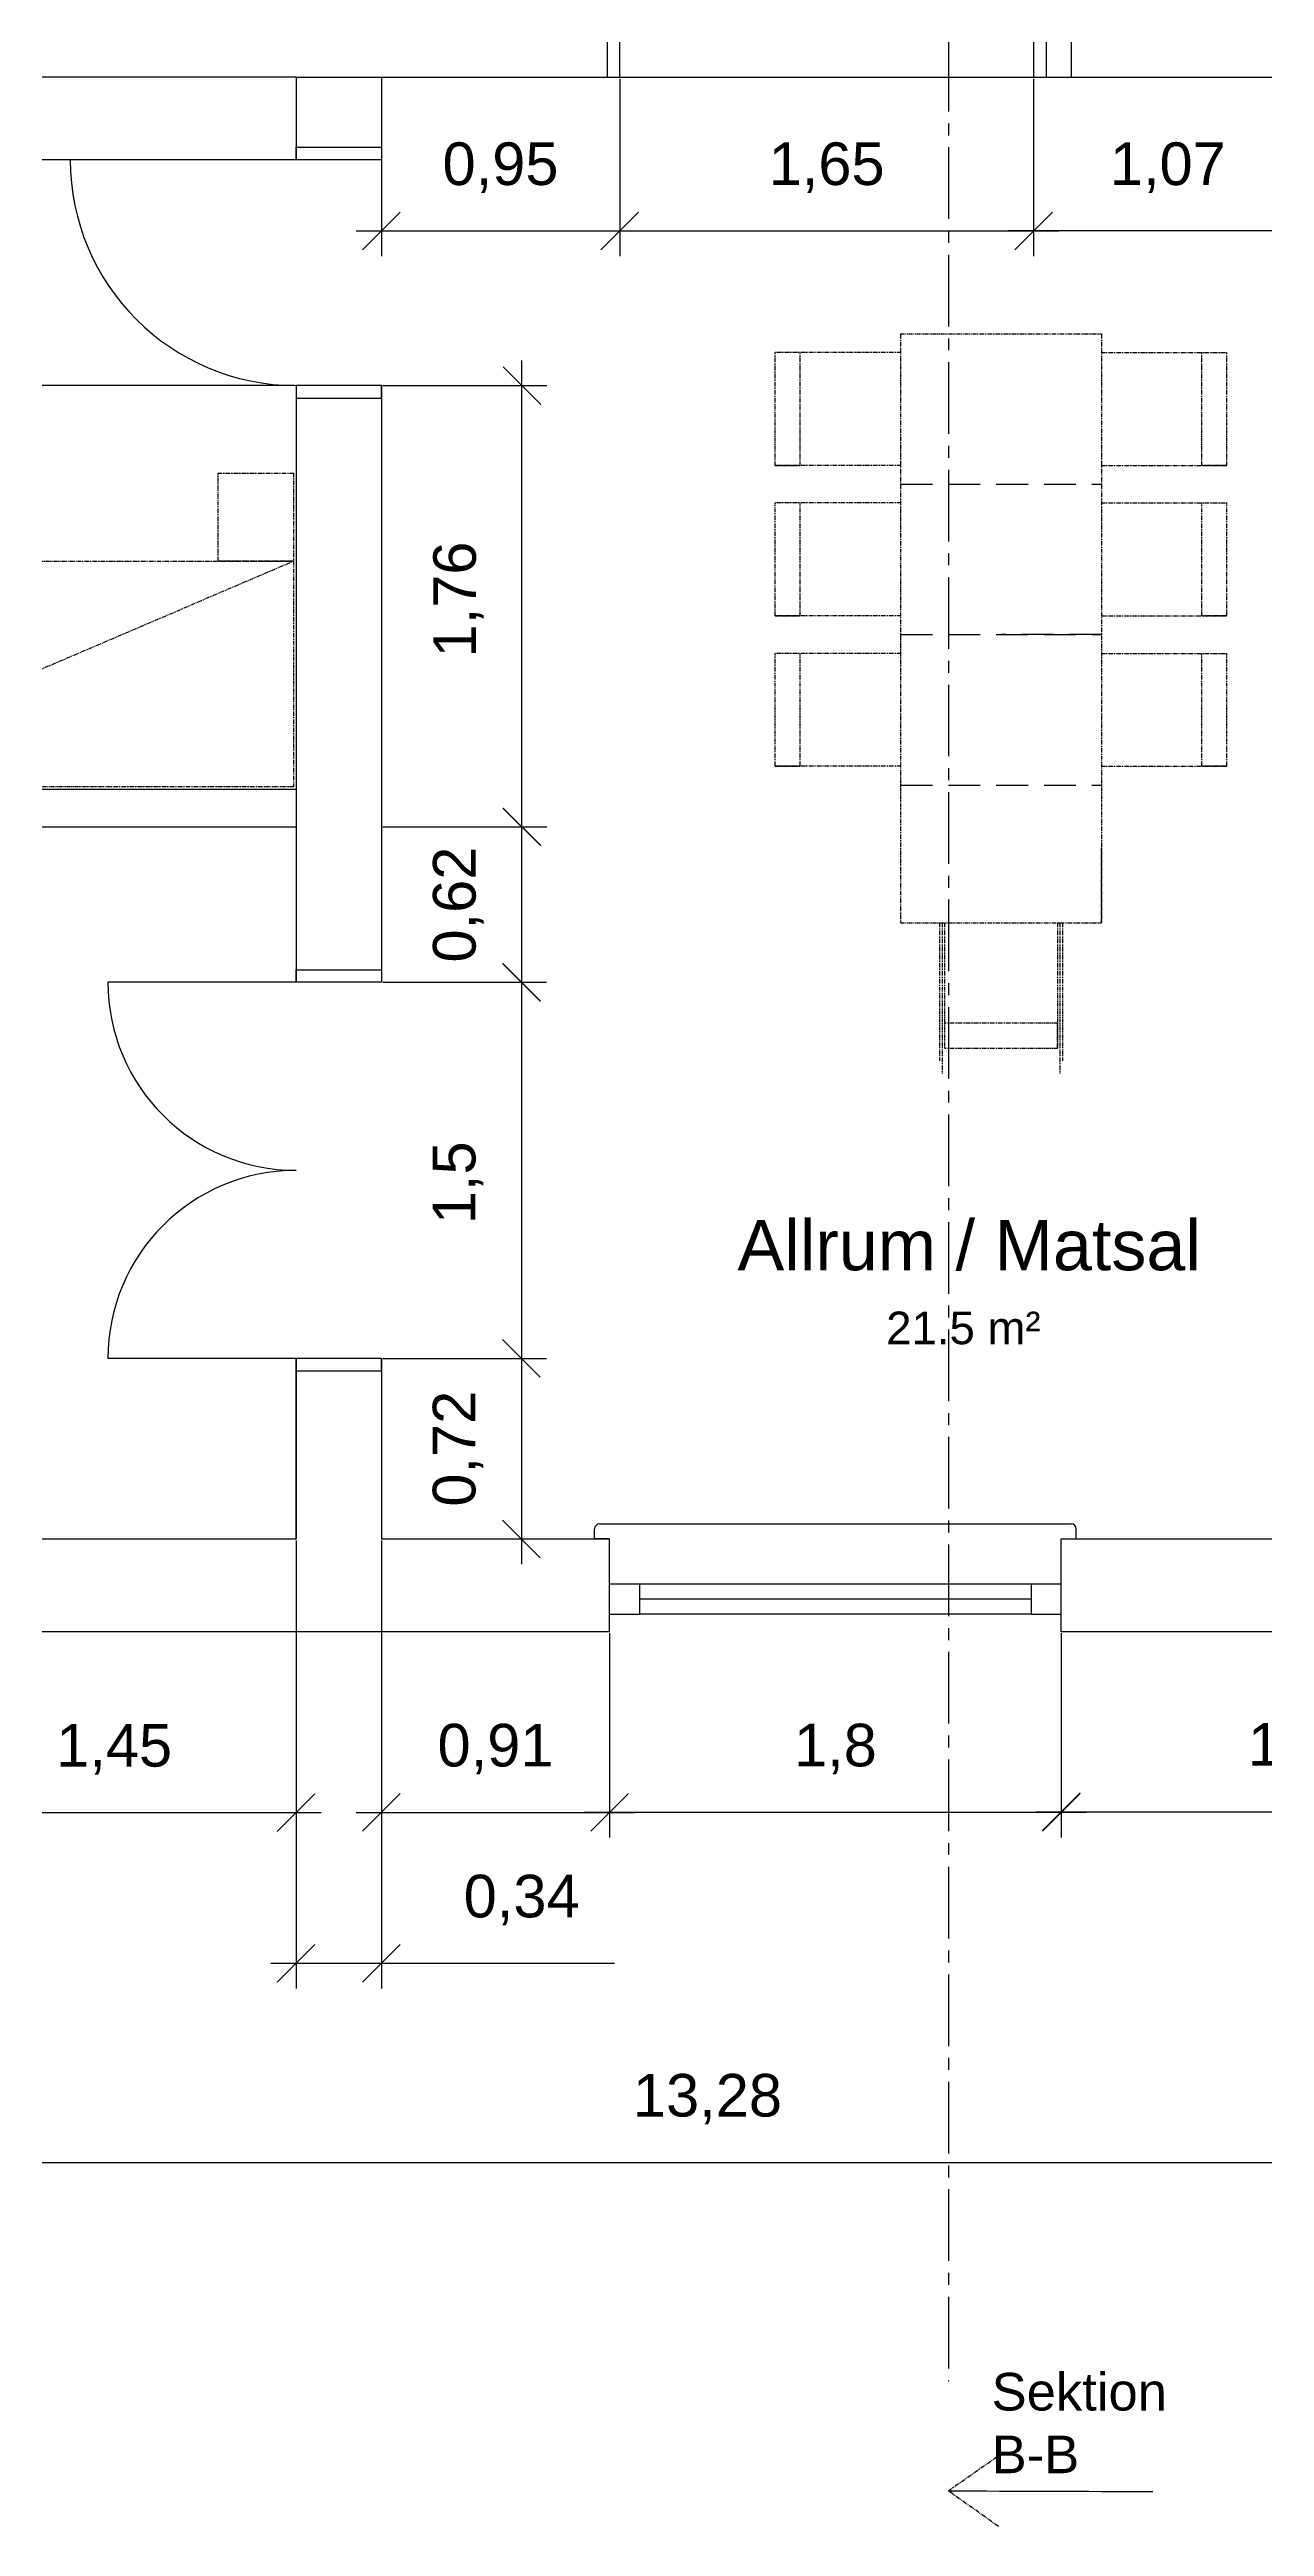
# Model space of a CAD drawing. Header units: millimetres. Extents: x -50011 to 90899, y -58634 to 31880.
# Drawn here: x 10956 to 15798, y 13006 to 22884 of the extents above; entities that cross this region are included whole.
import ezdxf

# ---------------------------------------------------------------- set-up
doc = ezdxf.new("R2010")
doc.units = ezdxf.units.MM
for name, pattern in [('ACAD_ISO02W100', [15, 12, -3]), ('CENTER2', [28.575, 19.05, -3.175, 3.175, -3.175]), ('DASHED', [19.05, 12.7, -6.35]), ('PHANTOM2', [31.75, 15.875, -3.175, 3.175, -3.175, 3.175, -3.175])]:
    doc.linetypes.add(name, pattern=pattern)
doc.layers.get('0').update_dxf_attribs({"color": 1})
for name, color, linetype in [('Grundritningar', 1, 'Continuous'), ('Mått', 4, 'Continuous'), ('Möbler', 4, 'PHANTOM2'), ('Rumsangivelser', 7, 'Continuous'), ('Rumsavdelare', 3, 'FENCELINE1'), ('Sektionsangivelser', 4, 'PHANTOM2')]:
    doc.layers.add(name, color=color, linetype=linetype)
doc.styles.get("Standard").update_dxf_attribs({"font": 'Arial.ttf', "height": 170})
doc.linetypes.add('FENCELINE1', pattern='A,6.35,-2.54,[133,ltypeshp.shx,S=2.54,R=0,X=-2.54,Y=0],-2.54,25.4', length=36.83)
doc.dimstyles.new('Egen dimension', dxfattribs={"dimscale": 10, "dimtxt": 2.5, "dimasz": 15, "dimexe": 10, "dimexo": 0.625, "dimgap": 15, "dimtad": 1, "dimlfac": 0.001, "dimtxsty": 'Standard', "dimblk": 'OBLIQUE', "dimblk1": 'OBLIQUE', "dimblk2": 'OBLIQUE', "dimcen": 20, "dimdle": 10, "dimadec": 0, "dimazin": 0, "dimtfac": 1, "dimtmove": 0, "dimatfit": 3, "dimldrblk": 'OPEN90', "dimfxl": 1, "dimarcsym": 0})
doc.dimstyles.new('ISO-25', dxfattribs={"dimscale": 10, "dimtxt": 2.5, "dimasz": 15, "dimexe": 10, "dimexo": 0.625, "dimgap": 15, "dimtad": 1, "dimlfac": 0.001, "dimtxsty": 'Standard', "dimblk": 'OBLIQUE', "dimblk1": 'OBLIQUE', "dimblk2": 'OBLIQUE', "dimcen": 20, "dimdle": 10, "dimadec": 0, "dimazin": 0, "dimtfac": 1, "dimtmove": 0, "dimatfit": 3, "dimldrblk": 'OPEN90', "dimfxl": 1, "dimarcsym": 0})

# ---------------------------------------------------------------- blocks, each defined once
blk = doc.blocks.new('_Oblique')
at = {"color": 0, "linetype": 'ByBlock', "lineweight": -2}
blk.add_line((-0.5, -0.5), (0.5, 0.5), dxfattribs=at)
blk = doc.blocks.new('*D142')
at = {"layer": 'Defpoints', "color": 0, "transparency": 16777216}
for p in [(6938.2, 16573.9), (20218.2, 16573.9), (20218.2, 14457.2)]:
    blk.add_point(p, dxfattribs=at)
at = {"layer": 'Mått', "color": 0, "lineweight": -2, "transparency": 16777216}
for p, q in [((6938.2, 16567.7), (6938.2, 14357.2)), ((20218.2, 16567.7), (20218.2, 14357.2)), ((6838.2, 14457.2), (20318.2, 14457.2))]:
    blk.add_line(p, q, dxfattribs=at)
at = {"layer": 'Mått', "color": 0, "lineweight": -2, "transparency": 16777216, "xscale": 150, "yscale": 150, "zscale": 150, "rotation": 180}
blk.add_blockref('_Oblique', (6938.2, 14457.2), dxfattribs=at)
at = {"layer": 'Mått', "color": 0, "lineweight": -2, "transparency": 16777216, "xscale": 150, "yscale": 150, "zscale": 150}
blk.add_blockref('_Oblique', (20218.2, 14457.2), dxfattribs=at)
at = {"layer": 'Mått', "color": 0, "transparency": 16777216, "insert": (13578.2, 14709.6), "char_height": 170, "attachment_point": 5}
blk.add_mtext('13,28', dxfattribs=at)
blk = doc.blocks.new('_Open90')
at = {"color": 0, "linetype": 'ByBlock', "lineweight": -2}
for p, q in [((0, 0), (-1, 0)), ((-0.5, 0.5), (0, 0)), ((0, 0), (-0.5, -0.5))]:
    blk.add_line(p, q, dxfattribs=at)
blk = doc.blocks.new('*D148')
at = {"layer": 'Defpoints', "color": 0, "transparency": 16777216}
for p in [(12278.2, 22773.9), (13228.2, 22773.9), (13228.2, 22160.3)]:
    blk.add_point(p, dxfattribs=at)
at = {"layer": 'Mått', "color": 0, "lineweight": -2, "transparency": 16777216}
for p, q in [((12278.2, 22767.7), (12278.2, 22060.3)), ((13228.2, 22767.7), (13228.2, 22060.3)), ((12178.2, 22160.3), (13328.2, 22160.3))]:
    blk.add_line(p, q, dxfattribs=at)
at = {"layer": 'Mått', "color": 0, "lineweight": -2, "transparency": 16777216, "xscale": 150, "yscale": 150, "zscale": 150, "rotation": 180}
blk.add_blockref('_Oblique', (12278.2, 22160.3), dxfattribs=at)
at = {"layer": 'Mått', "color": 0, "lineweight": -2, "transparency": 16777216, "xscale": 150, "yscale": 150, "zscale": 150}
blk.add_blockref('_Oblique', (13228.2, 22160.3), dxfattribs=at)
at = {"layer": 'Mått', "color": 0, "transparency": 16777216, "insert": (12753.2, 22412.7), "char_height": 170, "attachment_point": 5}
blk.add_mtext('0,95', dxfattribs=at)
blk = doc.blocks.new('*D149')
at = {"layer": 'Defpoints', "color": 0, "transparency": 16777216}
for p in [(13228.2, 22773.9), (14878.2, 22773.9), (14878.2, 22160.3)]:
    blk.add_point(p, dxfattribs=at)
at = {"layer": 'Mått', "color": 0, "lineweight": -2, "transparency": 16777216}
for p, q in [((13228.2, 22767.7), (13228.2, 22060.3)), ((14878.2, 22767.7), (14878.2, 22060.3)), ((13128.2, 22160.3), (14978.2, 22160.3))]:
    blk.add_line(p, q, dxfattribs=at)
at = {"layer": 'Mått', "color": 0, "lineweight": -2, "transparency": 16777216, "xscale": 150, "yscale": 150, "zscale": 150, "rotation": 180}
blk.add_blockref('_Oblique', (13228.2, 22160.3), dxfattribs=at)
at = {"layer": 'Mått', "color": 0, "lineweight": -2, "transparency": 16777216, "xscale": 150, "yscale": 150, "zscale": 150}
blk.add_blockref('_Oblique', (14878.2, 22160.3), dxfattribs=at)
at = {"layer": 'Mått', "color": 0, "transparency": 16777216, "insert": (14053.2, 22412.7), "char_height": 170, "attachment_point": 5}
blk.add_mtext('1,65', dxfattribs=at)
blk = doc.blocks.new('*D150')
at = {"layer": 'Defpoints', "color": 0, "transparency": 16777216}
for p in [(14878.2, 22773.9), (15948.2, 22773.9), (14878.2, 22160.3)]:
    blk.add_point(p, dxfattribs=at)
at = {"layer": 'Mått', "color": 0, "lineweight": -2, "transparency": 16777216}
for p, q in [((14878.2, 22767.7), (14878.2, 22060.3)), ((15948.2, 22767.7), (15948.2, 22060.3)), ((16048.2, 22160.3), (14778.2, 22160.3))]:
    blk.add_line(p, q, dxfattribs=at)
at = {"layer": 'Mått', "color": 0, "lineweight": -2, "transparency": 16777216, "xscale": 150, "yscale": 150, "zscale": 150, "rotation": 180}
blk.add_blockref('_Oblique', (14878.2, 22160.3), dxfattribs=at)
at = {"layer": 'Mått', "color": 0, "lineweight": -2, "transparency": 16777216, "xscale": 150, "yscale": 150, "zscale": 150}
blk.add_blockref('_Oblique', (15948.2, 22160.3), dxfattribs=at)
at = {"layer": 'Mått', "color": 0, "transparency": 16777216, "insert": (15413.2, 22412.7), "char_height": 170, "attachment_point": 5}
blk.add_mtext('1,07', dxfattribs=at)
blk = doc.blocks.new('*D151')
at = {"layer": 'Defpoints', "color": 0, "transparency": 16777216}
for p in [(12278.2, 19783.9), (12278.2, 19163.9), (12837.2, 19163.9)]:
    blk.add_point(p, dxfattribs=at)
at = {"layer": 'Mått', "color": 0, "lineweight": -2, "transparency": 16777216}
for p, q in [((12837.2, 19883.9), (12837.2, 19063.9)), ((12284.5, 19783.9), (12937.2, 19783.9)), ((12284.5, 19163.9), (12937.2, 19163.9))]:
    blk.add_line(p, q, dxfattribs=at)
at = {"layer": 'Mått', "color": 0, "lineweight": -2, "transparency": 16777216, "xscale": 150, "yscale": 150, "zscale": 150}
for p, rotation in [((12837.2, 19783.9), 90), ((12837.2, 19163.9), 270)]:
    blk.add_blockref('_Oblique', p, dxfattribs=dict(at, rotation=rotation))
at = {"layer": 'Mått', "color": 0, "transparency": 16777216, "insert": (12584.8, 19473.9), "char_height": 170, "attachment_point": 5, "rotation": 90}
blk.add_mtext('0,62', dxfattribs=at)
blk = doc.blocks.new('*D152')
at = {"layer": 'Defpoints', "color": 0, "transparency": 16777216}
for p in [(12278.2, 19163.9), (12278.2, 17663.9), (12836.4, 17663.9)]:
    blk.add_point(p, dxfattribs=at)
at = {"layer": 'Mått', "color": 0, "lineweight": -2, "transparency": 16777216}
for p, q in [((12836.4, 19263.9), (12836.4, 17563.9)), ((12284.5, 19163.9), (12936.4, 19163.9)), ((12284.5, 17663.9), (12936.4, 17663.9))]:
    blk.add_line(p, q, dxfattribs=at)
at = {"layer": 'Mått', "color": 0, "lineweight": -2, "transparency": 16777216, "xscale": 150, "yscale": 150, "zscale": 150}
for p, rotation in [((12836.4, 19163.9), 90), ((12836.4, 17663.9), 270)]:
    blk.add_blockref('_Oblique', p, dxfattribs=dict(at, rotation=rotation))
at = {"layer": 'Mått', "color": 0, "transparency": 16777216, "insert": (12584, 18364.4), "char_height": 170, "attachment_point": 5, "rotation": 90}
blk.add_mtext('1,5', dxfattribs=at)
blk = doc.blocks.new('*D153')
at = {"layer": 'Defpoints', "color": 0, "transparency": 16777216}
for p in [(12278.2, 17663.9), (12278.2, 16943.9), (12836.3, 16943.9)]:
    blk.add_point(p, dxfattribs=at)
at = {"layer": 'Mått', "color": 0, "lineweight": -2, "transparency": 16777216}
for p, q in [((12836.3, 17763.9), (12836.3, 16843.9)), ((12284.5, 17663.9), (12936.3, 17663.9)), ((12284.5, 16943.9), (12936.3, 16943.9))]:
    blk.add_line(p, q, dxfattribs=at)
at = {"layer": 'Mått', "color": 0, "lineweight": -2, "transparency": 16777216, "xscale": 150, "yscale": 150, "zscale": 150}
for p, rotation in [((12836.3, 17663.9), 90), ((12836.3, 16943.9), 270)]:
    blk.add_blockref('_Oblique', p, dxfattribs=dict(at, rotation=rotation))
at = {"layer": 'Mått', "color": 0, "transparency": 16777216, "insert": (12583.9, 17303.9), "char_height": 170, "attachment_point": 5, "rotation": 90}
blk.add_mtext('0,72', dxfattribs=at)
blk = doc.blocks.new('*D160')
at = {"layer": 'Defpoints', "color": 0, "transparency": 16777216}
for p in [(11938.2, 16943.9), (10488.2, 16573.9), (11938.2, 15852.8)]:
    blk.add_point(p, dxfattribs=at)
at = {"layer": 'Mått', "color": 0, "lineweight": -2, "transparency": 16777216}
for p, q in [((11938.2, 16937.7), (11938.2, 15752.8)), ((10488.2, 16567.7), (10488.2, 15752.8)), ((10388.2, 15852.8), (12038.2, 15852.8))]:
    blk.add_line(p, q, dxfattribs=at)
at = {"layer": 'Mått', "color": 0, "lineweight": -2, "transparency": 16777216, "xscale": 150, "yscale": 150, "zscale": 150, "rotation": 180}
blk.add_blockref('_Oblique', (10488.2, 15852.8), dxfattribs=at)
at = {"layer": 'Mått', "color": 0, "lineweight": -2, "transparency": 16777216, "xscale": 150, "yscale": 150, "zscale": 150}
blk.add_blockref('_Oblique', (11938.2, 15852.8), dxfattribs=at)
at = {"layer": 'Mått', "color": 0, "transparency": 16777216, "insert": (11213.2, 16105.2), "char_height": 170, "attachment_point": 5}
blk.add_mtext('1,45', dxfattribs=at)
blk = doc.blocks.new('*D161')
at = {"layer": 'Defpoints', "color": 0, "transparency": 16777216}
for p in [(13188.2, 16573.9), (14988.2, 16573.9), (14988.2, 15853.8)]:
    blk.add_point(p, dxfattribs=at)
at = {"layer": 'Mått', "color": 0, "lineweight": -2, "transparency": 16777216}
for p, q in [((13188.2, 16567.7), (13188.2, 15753.8)), ((14988.2, 16567.7), (14988.2, 15753.8)), ((13088.2, 15853.8), (15088.2, 15853.8))]:
    blk.add_line(p, q, dxfattribs=at)
at = {"layer": 'Mått', "color": 0, "lineweight": -2, "transparency": 16777216, "xscale": 150, "yscale": 150, "zscale": 150, "rotation": 180}
blk.add_blockref('_Oblique', (13188.2, 15853.8), dxfattribs=at)
at = {"layer": 'Mått', "color": 0, "lineweight": -2, "transparency": 16777216, "xscale": 150, "yscale": 150, "zscale": 150}
blk.add_blockref('_Oblique', (14988.2, 15853.8), dxfattribs=at)
at = {"layer": 'Mått', "color": 0, "transparency": 16777216, "insert": (14088.2, 16106.2), "char_height": 170, "attachment_point": 5}
blk.add_mtext('1,8', dxfattribs=at)
blk = doc.blocks.new('*D162')
at = {"layer": 'Defpoints', "color": 0, "transparency": 16777216}
for p in [(14988.2, 16573.9), (16938.2, 16573.9), (16938.2, 15856.1)]:
    blk.add_point(p, dxfattribs=at)
at = {"layer": 'Mått', "color": 0, "lineweight": -2, "transparency": 16777216}
for p, q in [((14988.2, 16567.7), (14988.2, 15756.1)), ((16938.2, 16567.7), (16938.2, 15756.1)), ((14888.2, 15856.1), (17038.2, 15856.1))]:
    blk.add_line(p, q, dxfattribs=at)
at = {"layer": 'Mått', "color": 0, "lineweight": -2, "transparency": 16777216, "xscale": 150, "yscale": 150, "zscale": 150, "rotation": 180}
blk.add_blockref('_Oblique', (14988.2, 15856.1), dxfattribs=at)
at = {"layer": 'Mått', "color": 0, "lineweight": -2, "transparency": 16777216, "xscale": 150, "yscale": 150, "zscale": 150}
blk.add_blockref('_Oblique', (16938.2, 15856.1), dxfattribs=at)
at = {"layer": 'Mått', "color": 0, "transparency": 16777216, "insert": (15963.2, 16108.5), "char_height": 170, "attachment_point": 5}
blk.add_mtext('1,95', dxfattribs=at)
blk = doc.blocks.new('*D173')
at = {"layer": 'Defpoints', "color": 0, "transparency": 16777216}
for p in [(11938.2, 16943.9), (12278.2, 16943.9), (12278.2, 15251.5)]:
    blk.add_point(p, dxfattribs=at)
at = {"layer": 'Mått', "color": 0, "lineweight": -2, "transparency": 16777216}
for p, q in [((11938.2, 16937.7), (11938.2, 15151.5)), ((12278.2, 16937.7), (12278.2, 15151.5)), ((11838.2, 15251.5), (12278.2, 15251.5)), ((12278.2, 15251.5), (13207.8, 15251.5))]:
    blk.add_line(p, q, dxfattribs=at)
at = {"layer": 'Mått', "color": 0, "lineweight": -2, "transparency": 16777216, "xscale": 150, "yscale": 150, "zscale": 150, "rotation": 180}
blk.add_blockref('_Oblique', (11938.2, 15251.5), dxfattribs=at)
at = {"layer": 'Mått', "color": 0, "lineweight": -2, "transparency": 16777216, "xscale": 150, "yscale": 150, "zscale": 150}
blk.add_blockref('_Oblique', (12278.2, 15251.5), dxfattribs=at)
at = {"layer": 'Mått', "color": 0, "transparency": 16777216, "insert": (12837.5, 15503.9), "char_height": 170, "attachment_point": 5}
blk.add_mtext('0,34', dxfattribs=at)
blk = doc.blocks.new('*D174')
at = {"layer": 'Defpoints', "color": 0, "transparency": 16777216}
for p in [(12278.2, 16573.9), (13188.2, 16573.9), (13188.2, 15853.4)]:
    blk.add_point(p, dxfattribs=at)
at = {"layer": 'Mått', "color": 0, "lineweight": -2, "transparency": 16777216}
for p, q in [((12278.2, 16567.7), (12278.2, 15753.4)), ((13188.2, 16567.7), (13188.2, 15753.4)), ((12178.2, 15853.4), (13288.2, 15853.4))]:
    blk.add_line(p, q, dxfattribs=at)
at = {"layer": 'Mått', "color": 0, "lineweight": -2, "transparency": 16777216, "xscale": 150, "yscale": 150, "zscale": 150, "rotation": 180}
blk.add_blockref('_Oblique', (12278.2, 15853.4), dxfattribs=at)
at = {"layer": 'Mått', "color": 0, "lineweight": -2, "transparency": 16777216, "xscale": 150, "yscale": 150, "zscale": 150}
blk.add_blockref('_Oblique', (13188.2, 15853.4), dxfattribs=at)
at = {"layer": 'Mått', "color": 0, "transparency": 16777216, "insert": (12733.2, 16105.8), "char_height": 170, "attachment_point": 5}
blk.add_mtext('0,91', dxfattribs=at)
blk = doc.blocks.new('*D198')
at = {"layer": 'Defpoints', "color": 0, "linetype": 'ACAD_ISO02W100', "ltscale": 100, "transparency": 16777216}
for p in [(11938.2, 22443.9), (10719.3, 21543.9), (11938.2, 21543.9)]:
    blk.add_point(p, dxfattribs=at)
at = {"layer": 'Mått', "color": 0, "linetype": 'ACAD_ISO02W100', "lineweight": -2, "ltscale": 100, "transparency": 16777216}
for p, q in [((10719.3, 22543.9), (10719.3, 21443.9)), ((11932, 22443.9), (10619.3, 22443.9)), ((11932, 21543.9), (10619.3, 21543.9))]:
    blk.add_line(p, q, dxfattribs=at)
at = {"layer": 'Mått', "color": 0, "linetype": 'ACAD_ISO02W100', "lineweight": -2, "ltscale": 100, "transparency": 16777216, "xscale": 150, "yscale": 150, "zscale": 150}
for p, rotation in [((10719.3, 22443.9), 90), ((10719.3, 21543.9), 270)]:
    blk.add_blockref('_Oblique', p, dxfattribs=dict(at, rotation=rotation))
at = {"layer": 'Mått', "color": 0, "linetype": 'ACAD_ISO02W100', "ltscale": 100, "transparency": 16777216, "insert": (10466.9, 21993.9), "char_height": 170, "attachment_point": 5, "rotation": 90}
blk.add_mtext('0,9', dxfattribs=at)
blk = doc.blocks.new('*D199')
at = {"layer": 'Defpoints', "color": 0, "linetype": 'ACAD_ISO02W100', "ltscale": 100, "transparency": 16777216}
for p in [(10719.3, 22773.9), (11938.2, 22773.9), (11938.2, 22443.9)]:
    blk.add_point(p, dxfattribs=at)
at = {"layer": 'Mått', "color": 0, "linetype": 'ACAD_ISO02W100', "lineweight": -2, "ltscale": 100, "transparency": 16777216}
for p, q in [((10719.3, 22343.9), (10719.3, 22873.9)), ((11932, 22773.9), (10619.3, 22773.9)), ((11932, 22443.9), (10619.3, 22443.9))]:
    blk.add_line(p, q, dxfattribs=at)
at = {"layer": 'Mått', "color": 0, "linetype": 'ACAD_ISO02W100', "lineweight": -2, "ltscale": 100, "transparency": 16777216, "xscale": 150, "yscale": 150, "zscale": 150}
for p, rotation in [((10719.3, 22773.9), 90), ((10719.3, 22443.9), 270)]:
    blk.add_blockref('_Oblique', p, dxfattribs=dict(at, rotation=rotation))
at = {"layer": 'Mått', "color": 0, "linetype": 'ACAD_ISO02W100', "ltscale": 100, "transparency": 16777216, "insert": (10466.9, 22608.9), "char_height": 170, "attachment_point": 5, "rotation": 90}
blk.add_mtext('0,33', dxfattribs=at)
blk = doc.blocks.new('*D200')
at = {"layer": 'Defpoints', "color": 0, "ltscale": 100, "transparency": 16777216}
for p in [(12278.2, 21543.9), (12838.3, 21543.9), (12278.2, 19783.9)]:
    blk.add_point(p, dxfattribs=at)
at = {"layer": 'Mått', "color": 0, "lineweight": -2, "ltscale": 100, "transparency": 16777216}
for p, q in [((12838.3, 19683.9), (12838.3, 21643.9)), ((12284.5, 21543.9), (12938.3, 21543.9)), ((12284.5, 19783.9), (12938.3, 19783.9))]:
    blk.add_line(p, q, dxfattribs=at)
at = {"layer": 'Mått', "color": 0, "lineweight": -2, "ltscale": 100, "transparency": 16777216, "xscale": 150, "yscale": 150, "zscale": 150}
for p, rotation in [((12838.3, 21543.9), 90), ((12838.3, 19783.9), 270)]:
    blk.add_blockref('_Oblique', p, dxfattribs=dict(at, rotation=rotation))
at = {"layer": 'Mått', "color": 0, "ltscale": 100, "transparency": 16777216, "insert": (12585.9, 20690.7), "char_height": 170, "attachment_point": 5, "rotation": 90}
blk.add_mtext('1,76', dxfattribs=at)

msp = doc.modelspace()

# ---------------------------------------------------------------- linework, layer by layer
at = {"layer": 'Grundritningar'}
for p, q in [((13178.249, 23143.923), (13178.249, 22773.923)), ((13228.249, 22773.923), (13228.249, 23143.923)), ((14878.249, 23143.923), (14878.249, 22773.923)), ((14928.249, 23143.923), (14928.249, 22773.923)), ((11938.249, 22773.923), (7308.249, 22773.923)), ((11938.249, 22773.923), (11938.249, 22443.923)), ((11938.249, 22773.923), (12278.249, 22773.923)), ((11938.249, 22773.923), (11938.249, 22443.923)), ((12278.249, 22773.923), (12278.249, 22443.923)), ((12278.249, 22773.923), (13228.249, 22773.923)), ((13178.249, 22773.923), (13228.249, 22773.923)), ((14878.249, 22773.923), (15028.249, 22773.923)), ((15028.249, 22773.923), (15948.249, 22773.923)), ((15028.249, 22773.923), (15078.249, 22773.923)), ((11938.249, 22443.923), (11038.249, 22443.923)), ((11938.249, 22443.923), (11938.249, 22493.923)), ((11938.249, 22493.923), (12278.249, 22493.923)), ((12278.249, 22443.923), (11938.249, 22443.923)), ((12278.249, 22493.923), (12278.249, 22443.923)), ((11938.249, 21543.923), (11938.249, 19163.923)), ((11938.249, 21543.923), (11938.249, 21493.923)), ((12278.249, 21543.923), (11938.249, 21543.923)), ((12278.249, 21543.923), (12278.249, 19163.923)), ((12278.249, 21493.923), (12278.249, 21543.923)), ((11938.249, 21493.923), (12278.249, 21493.923)), ((7308.249, 19933.923), (11938.249, 19933.923)), ((7308.249, 19783.923), (11938.249, 19783.923)), ((11938.249, 19163.923), (11188.249, 19163.923)), ((11938.249, 19163.923), (11938.249, 19213.923)), ((11938.249, 19213.923), (12278.249, 19213.923)), ((12278.249, 19163.923), (11938.249, 19163.923)), ((12278.249, 19213.923), (12278.249, 19163.923)), ((11938.249, 17663.923), (11188.249, 17663.923)), ((11938.249, 17663.923), (11938.249, 16943.923)), ((11938.249, 16943.923), (11938.249, 17663.923)), ((11938.249, 17663.923), (11938.249, 17613.923)), ((12278.249, 17663.923), (11938.249, 17663.923)), ((11938.249, 17613.923), (12278.249, 17613.923)), ((12278.249, 17663.923), (12278.249, 16943.923)), ((12278.249, 17613.923), (12278.249, 17663.923)), ((13148.249, 17003.923), (15028.249, 17003.923)), ((10488.249, 16943.923), (11938.249, 16943.923)), ((12278.249, 16943.923), (13188.249, 16943.923)), ((13128.249, 16943.923), (13128.249, 16983.923)), ((13188.249, 16943.923), (13128.249, 16943.923)), ((13188.249, 16573.923), (13188.249, 16943.923)), ((14988.249, 16943.923), (16938.249, 16943.923)), ((14988.249, 16573.923), (14988.249, 16943.923)), ((14988.249, 16943.923), (15048.249, 16943.923)), ((15048.249, 16943.923), (15048.249, 16983.923)), ((13308.249, 16763.923), (13188.249, 16763.923)), ((13308.249, 16643.923), (13308.249, 16763.923)), ((14868.249, 16763.923), (13308.249, 16763.923)), ((14868.249, 16703.923), (13308.249, 16703.923)), ((14988.249, 16763.923), (14868.249, 16763.923)), ((14868.249, 16763.923), (14868.249, 16643.923)), ((14988.249, 16643.923), (14988.249, 16763.923)), ((13188.249, 16573.923), (13188.249, 16643.923)), ((13188.249, 16643.923), (13308.249, 16643.923)), ((14868.249, 16643.923), (13308.249, 16643.923)), ((14868.249, 16643.923), (14988.249, 16643.923))]:
    msp.add_line(p, q, dxfattribs=at)
for points in [[(13188.249, 16573.923), (10488.249, 16573.923)], [(16938.249, 16573.923), (14988.249, 16573.923)]]:
    msp.add_lwpolyline(points, dxfattribs=at)
for centre, radius, start, end in [((11938.249, 22443.923), 900, 180, 270), ((11938.249, 19163.923), 750, 180, 270), ((11938.249, 17663.923), 750, 90, 180), ((13148.249, 16983.923), 20, 90, 180), ((15028.249, 16983.923), 20, 0, 90)]:
    msp.add_arc(centre, radius, start, end, dxfattribs=at)
at = {"layer": 'Mått'}
msp.add_line((15028.249, 23143.923), (15028.249, 22773.923), dxfattribs=at)
at = {"layer": 'Möbler'}
for p, q in [((14348.249, 21750.531), (15148.249, 21750.531)), ((14348.249, 21750.531), (14348.249, 19400.531)), ((15148.249, 21750.531), (15148.249, 19400.531)), ((13848.249, 21225.531), (13848.249, 21675.531)), ((14348.249, 21675.531), (13848.249, 21675.531)), ((13948.249, 21225.531), (13948.249, 21675.531)), ((15148.249, 21675.531), (15648.249, 21675.531)), ((15548.249, 21225.531), (15548.249, 21675.531)), ((15648.249, 21225.531), (15648.249, 21675.531)), ((11628.249, 20843.923), (11628.249, 21193.923)), ((11628.249, 21193.923), (11928.249, 21193.923)), ((11928.249, 21193.923), (11928.249, 20843.923)), ((14348.249, 21225.531), (13848.249, 21225.531)), ((13848.249, 21225.531), (13948.249, 21225.531)), ((15148.249, 21225.531), (15648.249, 21225.531)), ((15648.249, 21225.531), (15548.249, 21225.531)), ((13848.249, 20625.531), (13848.249, 21075.531)), ((14348.249, 21075.531), (13848.249, 21075.531)), ((13948.249, 20625.531), (13948.249, 21075.531)), ((15148.249, 21075.531), (15648.249, 21075.531)), ((15548.249, 20625.531), (15548.249, 21075.531)), ((15648.249, 20625.531), (15648.249, 21075.531)), ((9828.249, 20843.923), (11928.249, 20843.923)), ((9828.249, 19943.923), (11928.249, 20843.923)), ((11928.249, 20843.923), (11628.249, 20843.923)), ((11928.249, 20843.923), (11928.249, 19943.923)), ((14348.249, 20625.531), (13848.249, 20625.531)), ((13848.249, 20625.531), (13948.249, 20625.531)), ((14348.249, 20550.531), (14348.249, 20475.531)), ((15148.249, 20625.531), (15648.249, 20625.531)), ((15648.249, 20625.531), (15548.249, 20625.531)), ((13848.249, 20025.531), (13848.249, 20475.531)), ((14348.249, 20475.531), (13848.249, 20475.531)), ((13948.249, 20025.531), (13948.249, 20475.531)), ((15148.249, 20475.531), (15648.249, 20475.531)), ((15548.249, 20025.531), (15548.249, 20475.531)), ((15648.249, 20025.531), (15648.249, 20475.531)), ((14348.249, 20025.531), (13848.249, 20025.531)), ((13848.249, 20025.531), (13948.249, 20025.531)), ((15148.249, 20025.531), (15648.249, 20025.531)), ((15648.249, 20025.531), (15548.249, 20025.531)), ((11928.249, 19943.923), (9828.249, 19943.923)), ((15148.249, 19400.531), (15148.249, 19700.531)), ((14348.249, 19400.531), (15148.249, 19400.531)), ((14503.249, 19400.531), (14503.249, 18850.531)), ((14513.249, 19400.531), (14513.249, 18800.531)), ((14523.249, 19400.531), (14523.249, 18900.531)), ((14973.249, 19400.531), (14973.249, 18900.531)), ((14973.249, 19400.531), (14983.249, 19400.531)), ((14983.249, 19400.531), (14983.249, 18800.531)), ((14983.249, 19400.531), (14993.249, 19400.531)), ((14993.249, 19400.531), (14993.249, 18850.531)), ((14973.249, 19000.531), (14523.249, 19000.531)), ((14973.249, 18900.531), (14973.249, 19000.531)), ((14973.249, 18900.531), (14523.249, 18900.531))]:
    msp.add_line(p, q, dxfattribs=at)
at = {"layer": 'Möbler', "linetype": 'DASHED', "ltscale": 10}
for p, q in [((14348.249, 21150.531), (15148.249, 21150.531)), ((14348.249, 20550.531), (15148.249, 20550.531)), ((15148.249, 20550.531), (14748.249, 20550.531)), ((14348.249, 19950.531), (15148.249, 19950.531))]:
    msp.add_line(p, q, dxfattribs=at)
at = {"layer": 'Rumsavdelare', "ltscale": 5}
msp.add_line((13228.249, 22773.923), (14878.249, 22773.923), dxfattribs=at)
at = {"layer": 'Sektionsangivelser', "linetype": 'CENTER2', "ltscale": 15}
msp.add_line((14538.378, 30209.313), (14538.378, 13583.218), dxfattribs=at)

# ---------------------------------------------------------------- texts
at = {"layer": 'Rumsangivelser'}
for s, height, p in [('Allrum / Matsal', 200, (13697.9, 18015.51)), ('21.5 m²', 130, (14290.496, 17720.65))]:
    msp.add_text(s, height=height, dxfattribs=at).set_placement(p)
at = {"layer": 'Sektionsangivelser', "insert": (14710.8, 13618.096), "char_height": 150, "attachment_point": 1}
msp.add_mtext_dynamic_manual_height_columns('Sektion \\PB-B', width=219.37199, gutter_width=600, heights=[0], dxfattribs=at)

# ---------------------------------------------------------------- dimensions: what is measured, and where the dimension line sits
at = {"layer": 'Mått', "linetype": 'ACAD_ISO02W100', "ltscale": 100}
dim = msp.add_linear_dim(base=(10719.306, 22773.923), p1=(11938.249, 22443.923), p2=(11938.249, 22773.923), angle=90, dimstyle='Egen dimension', dxfattribs=at)
dim.commit()
dim.dimension.update_dxf_attribs({"geometry": '*D199', "text_midpoint": (10719.306, 22608.923), "dimtype": 160})
at = {"layer": 'Mått'}
for base, p1, p2, picture, middle in [((13228.249, 22160.306), (12278.249, 22773.923), (13228.249, 22773.923), '*D148', (12753.249, 22412.701)), ((14878.249, 22160.306), (13228.249, 22773.923), (14878.249, 22773.923), '*D149', (14053.249, 22412.701)), ((14878.249, 22160.306), (15948.249, 22773.923), (14878.249, 22773.923), '*D150', (15413.249, 22412.701)), ((11938.249, 15852.763), (10488.249, 16573.923), (11938.249, 16943.923), '*D160', (11213.249, 16105.157)), ((13188.249, 15853.395), (12278.249, 16573.923), (13188.249, 16573.923), '*D174', (12733.249, 16105.789)), ((14988.249, 15853.777), (13188.249, 16573.923), (14988.249, 16573.923), '*D161', (14088.249, 16106.171)), ((16938.249, 15856.079), (14988.249, 16573.923), (16938.249, 16573.923), '*D162', (15963.249, 16108.473))]:
    dim = msp.add_linear_dim(base=base, p1=p1, p2=p2, dimstyle='ISO-25', dxfattribs=at)
    dim.commit()
    dim.dimension.update_dxf_attribs({"geometry": picture, "text_midpoint": middle})
at = {"layer": 'Mått', "linetype": 'ACAD_ISO02W100', "ltscale": 100}
dim = msp.add_linear_dim(base=(10719.306, 21543.923), p1=(11938.249, 22443.923), p2=(11938.249, 21543.923), angle=90, dimstyle='Egen dimension', dxfattribs=at)
dim.commit()
dim.dimension.update_dxf_attribs({"geometry": '*D198', "text_midpoint": (10466.911, 21993.923)})
at = {"layer": 'Mått', "ltscale": 100}
dim = msp.add_linear_dim(base=(12838.308, 21543.923), p1=(12278.249, 19783.923), p2=(12278.249, 21543.923), angle=90, dimstyle='Egen dimension', dxfattribs=at)
dim.commit()
dim.dimension.update_dxf_attribs({"geometry": '*D200', "text_midpoint": (12838.308, 20690.686), "dimtype": 161})
at = {"layer": 'Mått'}
for base, p1, p2, picture, middle in [((12837.207, 19163.923), (12278.249, 19783.923), (12278.249, 19163.923), '*D151', (12837.207, 19473.923)), ((12836.293, 16943.923), (12278.249, 17663.923), (12278.249, 16943.923), '*D153', (12836.293, 17303.923))]:
    dim = msp.add_linear_dim(base=base, p1=p1, p2=p2, angle=90, dimstyle='ISO-25', dxfattribs=at)
    dim.commit()
    dim.dimension.update_dxf_attribs({"geometry": picture, "text_midpoint": middle, "dimtype": 160})
dim = msp.add_linear_dim(base=(12836.363, 17663.923), p1=(12278.249, 19163.923), p2=(12278.249, 17663.923), angle=90, dimstyle='ISO-25', override={"dimscale": 10}, dxfattribs=at)
dim.commit()
dim.dimension.update_dxf_attribs({"geometry": '*D152', "text_midpoint": (12836.363, 18364.422), "dimtype": 160})
for base, p1, p2, picture, middle in [((12278.249, 15251.482), (11938.249, 16943.923), (12278.249, 16943.923), '*D173', (12837.458, 15251.482)), ((20218.249, 14457.219), (6938.249, 16573.923), (20218.249, 16573.923), '*D142', (13578.249, 14457.219))]:
    dim = msp.add_linear_dim(base=base, p1=p1, p2=p2, dimstyle='ISO-25', dxfattribs=at)
    dim.commit()
    dim.dimension.update_dxf_attribs({"geometry": picture, "text_midpoint": middle, "dimtype": 160})

# ---------------------------------------------------------------- leaders
at = {"layer": 'Sektionsangivelser', "path_type": 1}
msp.add_leader([(14538.378, 13147.804), (15352.851, 13144.843)], dimstyle='ISO-25', override={"dimasz": 20, "dimldrblk": 'Open90'}, dxfattribs=at)

doc.saveas('drawing.dxf')
